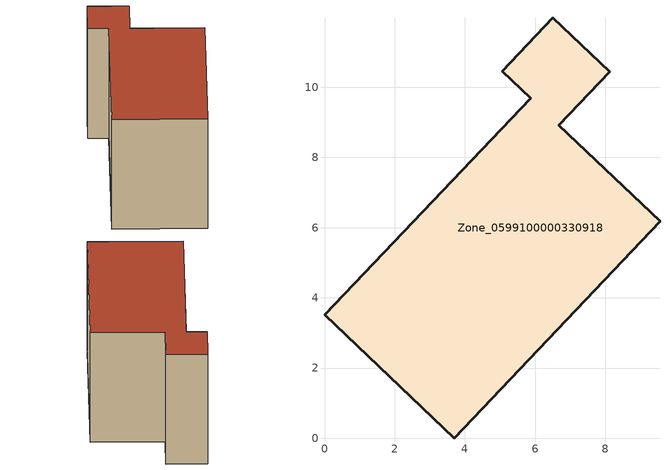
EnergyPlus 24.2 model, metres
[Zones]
Zone_0599100000330918
 floor ground (C_G): 5.06,10.46 6.5,11.98 8.13,10.44 6.68,8.92 9.56,6.18 3.7,0 0,3.52 5.87,9.69 z3.19
 wall outside (C_F): 3.7,0 9.56,6.18 6.68,8.92 8.13,10.44 6.5,11.98 5.06,10.46 5.87,9.69 0,3.52 3.7,0 z3.19:10.23
 roof outside (C_R): 6.5,11.98 5.06,10.46 5.87,9.69 0,3.52 3.7,0 9.56,6.18 6.68,8.92 8.13,10.44 z10.23
[BUILDING]
Pand.0599100000330918: North Axis=0; Terrain=City; Loads Convergence Tolerance Value=0.04; Temperature Convergence Tolerance Value=0.4; Solar Distribution=FullExterior; Maximum Number of Warmup Days=25; Minimum Number of Warmup Days=1
[Site:Location]
Rotterdam.The.Hague.AP_ZH_NLD Design_Conditions: Latitude=51.96; Longitude=4.45; Time Zone=1; Elevation=-4.5
[SITE:GROUNDTEMPERATURE:BUILDINGSURFACE]
18, 18, 18, 18, 18, 18, 18, 18, 18, 18, 18, 18
[MATERIAL] Thermal Absorptance=0.9; Solar Absorptance=0.7; Visible Absorptance=0.7
Name | Roughness | Thickness | Conductivity | Density | Specific Heat
G.TI.1975-1991 | MediumSmooth | 0.15 | 0.288461 | 540 | 1210
F.TI.1975-1991 | Rough | 0.3 | 0.230769 | 1920 | 840
R.TI.1975-1991 | MediumRough | 0.2 | 0.153846 | 1500 | 1000
[CONSTRUCTION]
C_G: G.TI.1975-1991
C_F: F.TI.1975-1991
C_R: R.TI.1975-1991
[ZONE]
Zone_0599100000330918: Type=1; Multiplier=1; Ceiling Height=Autocalculate; Volume=Autocalculate; Floor Area=autocalculate; Part of Total Floor Area=Yes
[ZONEINFILTRATION:DESIGNFLOWRATE]
Infil_Zone_0599100000330918: Zone or ZoneList or Space or SpaceList=Zone_0599100000330918; Schedule=AlwaysOn; Design Flow Rate Calculation Method=Flow/Area; Flow Rate per Floor Area=0.003; Constant Term Coefficient=1; Temperature Term Coefficient=0; Velocity Term Coefficient=0; Velocity Squared Term Coefficient=0
[HVACTEMPLATE:ZONE:IDEALLOADSAIRSYSTEM]
Zone_0599100000330918: Maximum Heating Supply Air Temperature=50; Minimum Cooling Supply Air Temperature=13; Maximum Heating Supply Air Humidity Ratio=0.0156; Minimum Cooling Supply Air Humidity Ratio=0.0077; Heating Limit=NoLimit; Cooling Limit=NoLimit; Dehumidification Control Type=ConstantSensibleHeatRatio; Cooling Sensible Heat Ratio=0.7; Dehumidification Setpoint=60; Humidification Control Type=None; Humidification Setpoint=30; Outdoor Air Method=None; Outdoor Air Flow Rate per Person=0.00944; Outdoor Air Flow Rate per Zone Floor Area=0; Outdoor Air Flow Rate per Zone=0; Demand Controlled Ventilation Type=None; Outdoor Air Economizer Type=NoEconomizer; Heat Recovery Type=None; Sensible Heat Recovery Effectiveness=0.7; Latent Heat Recovery Effectiveness=0.65
[ZONECONTROL:THERMOSTAT]
ThermostatControl_Zone_0599100000330918: Zone or ZoneList=Zone_0599100000330918; Control Type Schedule=DualSetpointControlType; Control 1=Thermostat_Zone_0599100000330918; Temperature Difference Between Cutout And Setpoint=0
[THERMOSTATSETPOINT:DUALSETPOINT]
Thermostat_Zone_0599100000330918: Heating Setpoint Temperature Schedule=HeatingSetpoint_Zone_0599100000330918; Cooling Setpoint Temperature Schedule=CoolingSetpoint_Zone_0599100000330918
[SCHEDULE:COMPACT]
HeatingSetpoint_Zone_0599100000330918: Through: 12/31, For: AllDays, Until: 24:00, 21
CoolingSetpoint_Zone_0599100000330918: Through: 12/31, For: AllDays, Until: 24:00, 24
DualSetpointControlType: Through: 12/31, For: AllDays, Until: 24:00, 4
AlwaysOn: Through: 12/31, For: AllDays, Until: 24:00, 1
